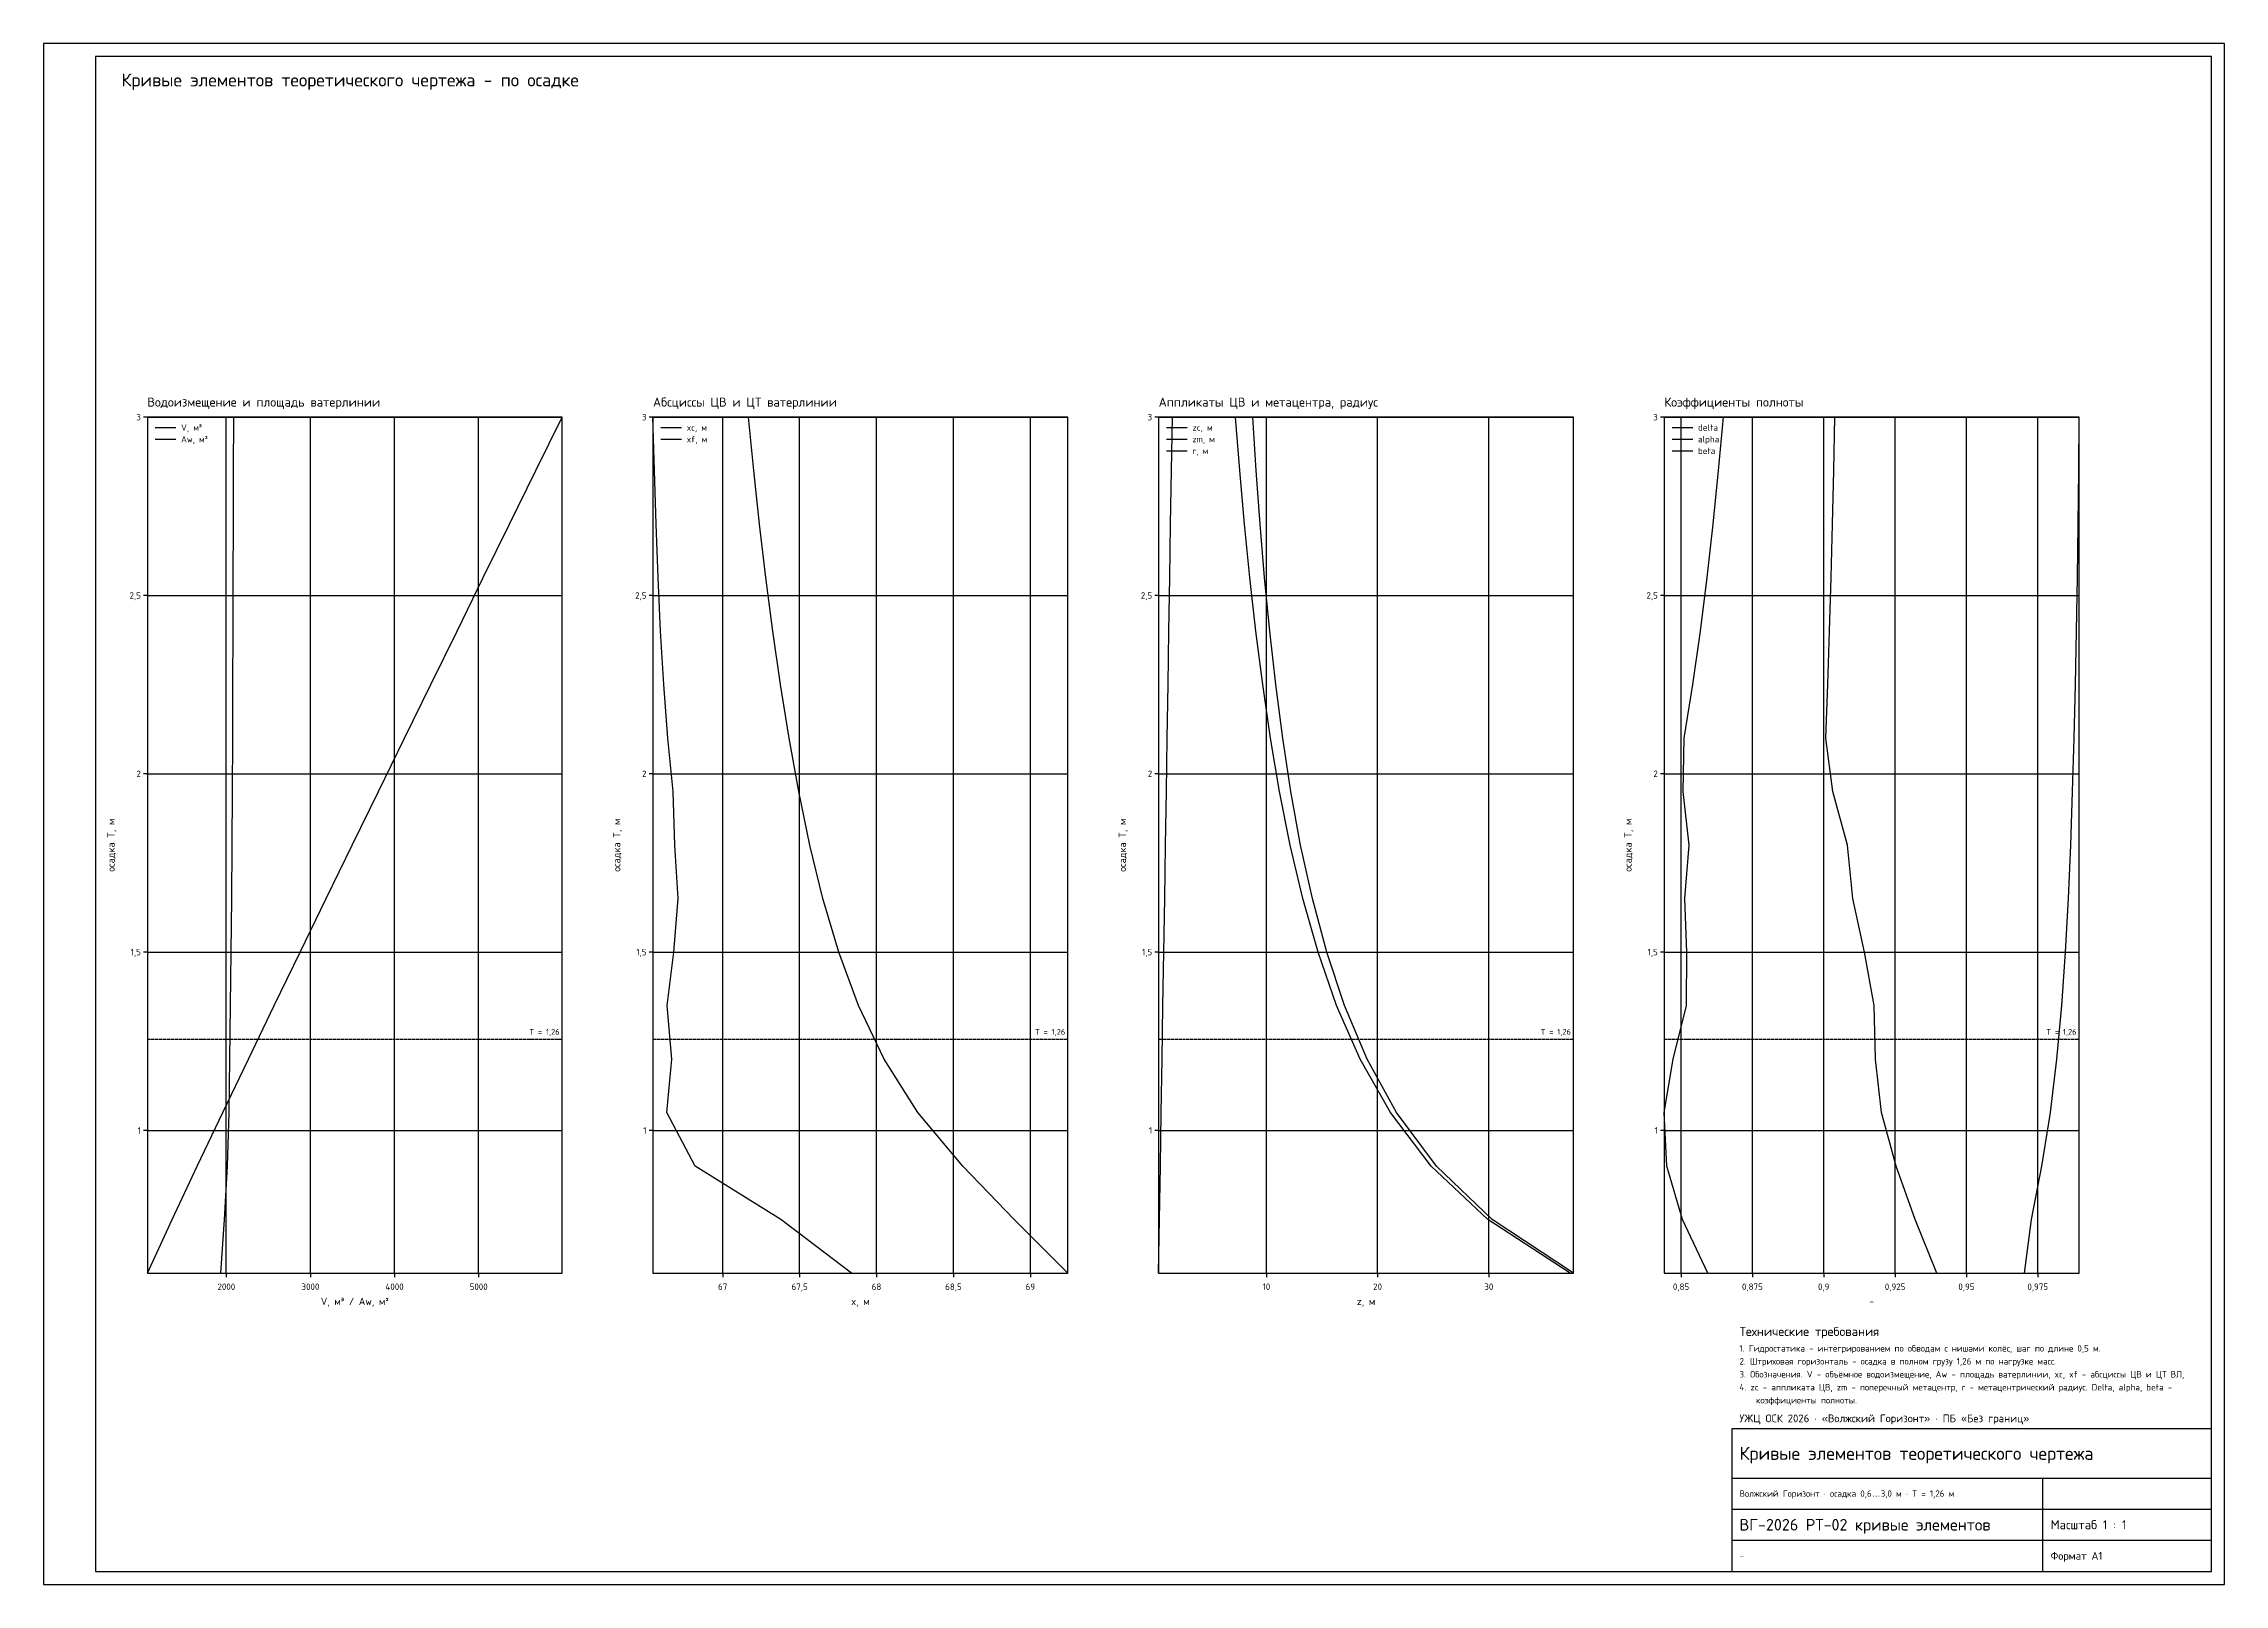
# Model space of a CAD drawing. Header units: millimetres. Extents: x 0 to 841, y 0 to 594.
import ezdxf
from ezdxf.enums import TextEntityAlignment as Align

# ---------------------------------------------------------------- set-up
doc = ezdxf.new("R2010")
doc.units = ezdxf.units.MM
doc.linetypes.add('DASHED', pattern=[1.524, 1.27, -0.254])
for name, color, linetype in [('00_РАМКА', 7, 'Continuous'), ('08_ТЕКСТ', 7, 'Continuous'), ('20_ГРАФИК', 8, 'Continuous'), ('21_СЕТКА', 9, 'Continuous'), ('22_КРИВАЯ_А', 5, 'Continuous'), ('23_КРИВАЯ_Б', 1, 'Continuous'), ('24_КРИВАЯ_В', 3, 'Continuous')]:
    doc.layers.add(name, color=color, linetype=linetype)
doc.styles.add('ГОСТ', font='isocpeur.ttf')

msp = doc.modelspace()

# ---------------------------------------------------------------- linework, layer by layer
at = {"layer": '00_РАМКА'}
for p, q in [((651, 41), (836, 41)), ((771, 5), (771, 41)), ((651, 29), (836, 29)), ((651, 17), (836, 17))]:
    msp.add_line(p, q, dxfattribs=at)
for points in [[(0, 0), (841, 0), (841, 594), (0, 594)], [(20, 5), (836, 5), (836, 589), (20, 589)], [(651, 5), (836, 5), (836, 60), (651, 60)]]:
    msp.add_lwpolyline(points, close=True, dxfattribs=at)
at = {"layer": '20_ГРАФИК'}
for p, q in [((40, 450), (38.5, 450)), ((235, 450), (233.5, 450)), ((430, 450), (428.5, 450)), ((625, 450), (623.5, 450)), ((40, 381.25), (38.5, 381.25)), ((235, 381.25), (233.5, 381.25)), ((430, 381.25), (428.5, 381.25)), ((625, 381.25), (623.5, 381.25)), ((40, 312.5), (38.5, 312.5)), ((235, 312.5), (233.5, 312.5)), ((430, 312.5), (428.5, 312.5)), ((625, 312.5), (623.5, 312.5)), ((40, 243.75), (38.5, 243.75)), ((235, 243.75), (233.5, 243.75)), ((430, 243.75), (428.5, 243.75)), ((625, 243.75), (623.5, 243.75)), ((40, 175), (38.5, 175)), ((235, 175), (233.5, 175)), ((430, 175), (428.5, 175)), ((625, 175), (623.5, 175)), ((70.46, 120), (70.46, 118.5)), ((102.9, 120), (102.9, 118.5)), ((135.34, 120), (135.34, 118.5)), ((167.77, 120), (167.77, 118.5)), ((261.88, 120), (261.88, 118.5)), ((291.54, 120), (291.54, 118.5)), ((321.2, 120), (321.2, 118.5)), ((350.86, 120), (350.86, 118.5)), ((380.53, 120), (380.53, 118.5)), ((471.55, 120), (471.55, 118.5)), ((514.44, 120), (514.44, 118.5)), ((557.33, 120), (557.33, 118.5)), ((631.47, 120), (631.47, 118.5)), ((658.98, 120), (658.98, 118.5)), ((686.49, 120), (686.49, 118.5)), ((714.01, 120), (714.01, 118.5)), ((741.52, 120), (741.52, 118.5)), ((769.03, 120), (769.03, 118.5))]:
    msp.add_line(p, q, dxfattribs=at)
at = {"layer": '20_ГРАФИК', "linetype": 'DASHED'}
for p, q in [((40, 210.24), (200, 210.24)), ((235, 210.24), (395, 210.24)), ((430, 210.24), (590, 210.24)), ((625, 210.24), (785, 210.24))]:
    msp.add_line(p, q, dxfattribs=at)
at = {"layer": '20_ГРАФИК'}
for points in [[(40, 120), (200, 120), (200, 450), (40, 450)], [(235, 120), (395, 120), (395, 450), (235, 450)], [(430, 120), (590, 120), (590, 450), (430, 450)], [(625, 120), (785, 120), (785, 450), (625, 450)]]:
    msp.add_lwpolyline(points, close=True, dxfattribs=at)
at = {"layer": '21_СЕТКА'}
for p, q in [((40, 450), (200, 450)), ((70.46, 120), (70.46, 450)), ((102.9, 120), (102.9, 450)), ((135.34, 120), (135.34, 450)), ((167.77, 120), (167.77, 450)), ((235, 450), (395, 450)), ((261.88, 120), (261.88, 450)), ((291.54, 120), (291.54, 450)), ((321.2, 120), (321.2, 450)), ((350.86, 120), (350.86, 450)), ((380.53, 120), (380.53, 450)), ((430, 450), (590, 450)), ((471.55, 120), (471.55, 450)), ((514.44, 120), (514.44, 450)), ((557.33, 120), (557.33, 450)), ((625, 450), (785, 450)), ((631.47, 120), (631.47, 450)), ((658.98, 120), (658.98, 450)), ((686.49, 120), (686.49, 450)), ((714.01, 120), (714.01, 450)), ((741.52, 120), (741.52, 450)), ((769.03, 120), (769.03, 450)), ((40, 381.25), (200, 381.25)), ((235, 381.25), (395, 381.25)), ((430, 381.25), (590, 381.25)), ((625, 381.25), (785, 381.25)), ((40, 312.5), (200, 312.5)), ((235, 312.5), (395, 312.5)), ((430, 312.5), (590, 312.5)), ((625, 312.5), (785, 312.5)), ((40, 243.75), (200, 243.75)), ((235, 243.75), (395, 243.75)), ((430, 243.75), (590, 243.75)), ((625, 243.75), (785, 243.75)), ((40, 175), (200, 175)), ((235, 175), (395, 175)), ((430, 175), (590, 175)), ((625, 175), (785, 175))]:
    msp.add_line(p, q, dxfattribs=at)
at = {"layer": '22_КРИВАЯ_А', "linetype": 'Continuous'}
for p, q in [((43, 446), (51, 446)), ((238, 446), (246, 446)), ((433, 446), (441, 446)), ((628, 446), (636, 446))]:
    msp.add_line(p, q, dxfattribs=at)
for points in [[(40, 120), (49.52, 140.62), (59.23, 161.25), (69.07, 181.88), (78.98, 202.5), (88.94, 223.12), (98.94, 243.75), (108.98, 264.38), (119.03, 285), (129.11, 305.62), (139.21, 326.25), (149.31, 346.88), (159.43, 367.5), (169.56, 388.12), (179.7, 408.75), (189.84, 429.38), (200, 450)], [(395, 120), (374.23, 140.62), (354.55, 161.25), (337.17, 181.88), (324.1, 202.5), (314.23, 223.12), (306.67, 243.75), (300.54, 264.38), (295.55, 285), (291.27, 305.62), (287.55, 326.25), (284.23, 346.88), (281.23, 367.5), (278.54, 388.12), (276.1, 408.75), (273.89, 429.38), (271.87, 450)], [(430, 120), (430.34, 140.62), (430.67, 161.25), (431.01, 181.88), (431.35, 202.5), (431.68, 223.12), (432.01, 243.75), (432.34, 264.38), (432.67, 285), (433, 305.62), (433.33, 326.25), (433.66, 346.88), (433.98, 367.5), (434.31, 388.12), (434.64, 408.75), (434.96, 429.38), (435.29, 450)], [(641.75, 120), (632.05, 140.62), (625.97, 161.25), (625, 181.88), (628.47, 202.5), (633.53, 223.12), (633.73, 243.75), (632.89, 264.38), (634.6, 285), (632.26, 305.62), (632.71, 326.25), (636.02, 346.88), (638.95, 367.5), (641.54, 388.12), (643.86, 408.75), (645.94, 429.38), (647.82, 450)]]:
    msp.add_lwpolyline(points, dxfattribs=at)
at = {"layer": '23_КРИВАЯ_Б', "linetype": 'Continuous'}
for p, q in [((43, 441.5), (51, 441.5)), ((238, 441.5), (246, 441.5)), ((433, 441.5), (441, 441.5)), ((628, 441.5), (636, 441.5))]:
    msp.add_line(p, q, dxfattribs=at)
for points in [[(68.31, 120), (69.78, 140.62), (70.86, 161.25), (71.5, 181.88), (71.87, 202.5), (72.1, 223.12), (72.37, 243.75), (72.58, 264.38), (72.72, 285), (72.84, 305.62), (72.92, 326.25), (73, 346.88), (73.07, 367.5), (73.14, 388.12), (73.2, 408.75), (73.26, 429.38), (73.32, 450)], [(311.55, 120), (284.3, 140.62), (251.32, 161.25), (240.37, 181.88), (242.32, 202.5), (240.44, 223.12), (243.1, 243.75), (244.69, 264.38), (243.38, 285), (242.8, 305.62), (240.76, 326.25), (239.17, 346.88), (237.93, 367.5), (236.95, 388.12), (236.19, 408.75), (235.6, 429.38), (235, 450)], [(590, 120), (558.67, 140.62), (537.17, 161.25), (521.78, 181.88), (510.39, 202.5), (501.66, 223.12), (494.81, 243.75), (489.28, 264.38), (484.76, 285), (481, 305.62), (477.84, 326.25), (475.15, 346.88), (472.85, 367.5), (470.86, 388.12), (469.14, 408.75), (467.64, 429.38), (466.33, 450)], [(730.14, 120), (721.69, 140.62), (714.43, 161.25), (708.71, 181.88), (706.48, 202.5), (705.99, 223.12), (702.22, 243.75), (697.69, 264.38), (695.72, 285), (690.03, 305.62), (687.34, 326.25), (688.09, 346.88), (688.74, 367.5), (689.32, 388.12), (689.84, 408.75), (690.33, 429.38), (690.81, 450)]]:
    msp.add_lwpolyline(points, dxfattribs=at)
at = {"layer": '24_КРИВАЯ_В', "linetype": 'Continuous'}
for p, q in [((433, 437), (441, 437)), ((628, 437), (636, 437))]:
    msp.add_line(p, q, dxfattribs=at)
for points in [[(588.66, 120), (556.99, 140.62), (535.16, 161.25), (519.44, 181.88), (507.7, 202.5), (498.65, 223.12), (491.46, 243.75), (485.61, 264.38), (480.75, 285), (476.66, 305.62), (473.17, 326.25), (470.16, 346.88), (467.53, 367.5), (465.21, 388.12), (463.17, 408.75), (461.34, 429.38), (459.7, 450)], [(763.89, 120), (766.61, 140.62), (770.65, 161.25), (773.96, 181.88), (776.4, 202.5), (778.25, 223.12), (779.68, 243.75), (780.82, 264.38), (781.73, 285), (782.47, 305.62), (783.08, 326.25), (783.57, 346.88), (783.98, 367.5), (784.32, 388.12), (784.59, 408.75), (784.82, 429.38), (785, 450)]]:
    msp.add_lwpolyline(points, dxfattribs=at)

# ---------------------------------------------------------------- texts
at = {"layer": '08_ТЕКСТ', "style": 'ГОСТ'}
for s, height, p in [('Кривые элементов теоретического чертежа - по осадке', 5, (30, 580)), ('V, м³', 2.5, (53, 446)), ('xc, м', 2.5, (248, 446)), ('zc, м', 2.5, (443, 446)), ('delta', 2.5, (638, 446)), ('Aw, м²', 2.5, (53, 441.5)), ('xf, м', 2.5, (248, 441.5)), ('zm, м', 2.5, (443, 441.5)), ('r, м', 2.5, (443, 437)), ('alpha', 2.5, (638, 441.5)), ('beta', 2.5, (638, 437)), ('Технические требования', 3.5, (654, 97.5)), ('1. Гидростатика - интегрированием по обводам с нишами колёс, шаг по длине 0,5 м.', 2.5, (654, 91)), ('2. Штриховая горизонталь - осадка в полном грузу 1,26 м по нагрузке масс.', 2.5, (654, 86)), ('3. Обозначения. V - объёмное водоизмещение, Aw - площадь ватерлинии, xc, xf - абсциссы ЦВ и ЦТ ВЛ,', 2.5, (654, 81)), ('4. zc - аппликата ЦВ, zm - поперечный метацентр, r - метацентрический радиус. Delta, alpha, beta -', 2.5, (654, 76)), ('    коэффициенты полноты.', 2.5, (654, 71)), ('УЖЦ ОСК 2026 · «Волжский Горизонт» · ПБ «Без границ»', 3, (654, 64)), ('Кривые элементов теоретического чертежа', 5, (654, 50.5)), ('Волжский Горизонт · осадка 0,6…3,0 м · T = 1,26 м', 2.5, (654, 35)), ('ВГ-2026 РТ-02 кривые элементов', 4.5, (654, 23)), ('Масштаб 1 : 1', 3.5, (774, 23)), ('-', 2.5, (654, 11)), ('Формат A1', 3, (774, 11))]:
    msp.add_text(s, height=height, dxfattribs=at).set_placement(p, align=Align.MIDDLE_LEFT)
for s, p in [('Водоизмещение и площадь ватерлинии', (40, 453)), ('Абсциссы ЦВ и ЦТ ватерлинии', (235, 453)), ('Аппликаты ЦВ и метацентра, радиус', (430, 453)), ('Коэффициенты полноты', (625, 453))]:
    msp.add_text(s, height=3.5, dxfattribs=at).set_placement(p, align=Align.BOTTOM_LEFT)
for s, p in [('3', (37.5, 450)), ('3', (232.5, 450)), ('3', (427.5, 450)), ('3', (622.5, 450)), ('2,5', (37.5, 381.25)), ('2,5', (232.5, 381.25)), ('2,5', (427.5, 381.25)), ('2,5', (622.5, 381.25)), ('2', (37.5, 312.5)), ('2', (232.5, 312.5)), ('2', (427.5, 312.5)), ('2', (622.5, 312.5)), ('1,5', (37.5, 243.75)), ('1,5', (232.5, 243.75)), ('1,5', (427.5, 243.75)), ('1,5', (622.5, 243.75)), ('1', (37.5, 175)), ('1', (232.5, 175)), ('1', (427.5, 175)), ('1', (622.5, 175))]:
    msp.add_text(s, height=2.5, dxfattribs=at).set_placement(p, align=Align.MIDDLE_RIGHT)
for p in [(26, 285), (221, 285), (416, 285), (611, 285)]:
    msp.add_text('осадка T, м', height=2.8, rotation=90, dxfattribs=at).set_placement(p, align=Align.MIDDLE_CENTER)
for p in [(199, 211.24), (394, 211.24), (589, 211.24), (784, 211.24)]:
    msp.add_text('T = 1,26', height=2.2, dxfattribs=at).set_placement(p, align=Align.BOTTOM_RIGHT)
for s, height, p in [('2000', 2.5, (70.46, 116)), ('3000', 2.5, (102.9, 116)), ('V, м³ / Aw, м²', 2.8, (120, 110.5)), ('4000', 2.5, (135.34, 116)), ('5000', 2.5, (167.77, 116)), ('67', 2.5, (261.88, 116)), ('67,5', 2.5, (291.54, 116)), ('x, м', 2.8, (315, 110.5)), ('68', 2.5, (321.2, 116)), ('68,5', 2.5, (350.86, 116)), ('69', 2.5, (380.53, 116)), ('10', 2.5, (471.55, 116)), ('z, м', 2.8, (510, 110.5)), ('20', 2.5, (514.44, 116)), ('30', 2.5, (557.33, 116)), ('0,85', 2.5, (631.47, 116)), ('0,875', 2.5, (658.98, 116)), ('0,9', 2.5, (686.49, 116)), ('0,925', 2.5, (714.01, 116)), ('0,95', 2.5, (741.52, 116)), ('0,975', 2.5, (769.03, 116)), ('-', 2.8, (705, 110.5))]:
    msp.add_text(s, height=height, dxfattribs=at).set_placement(p, align=Align.TOP_CENTER)

doc.saveas('drawing.dxf')
